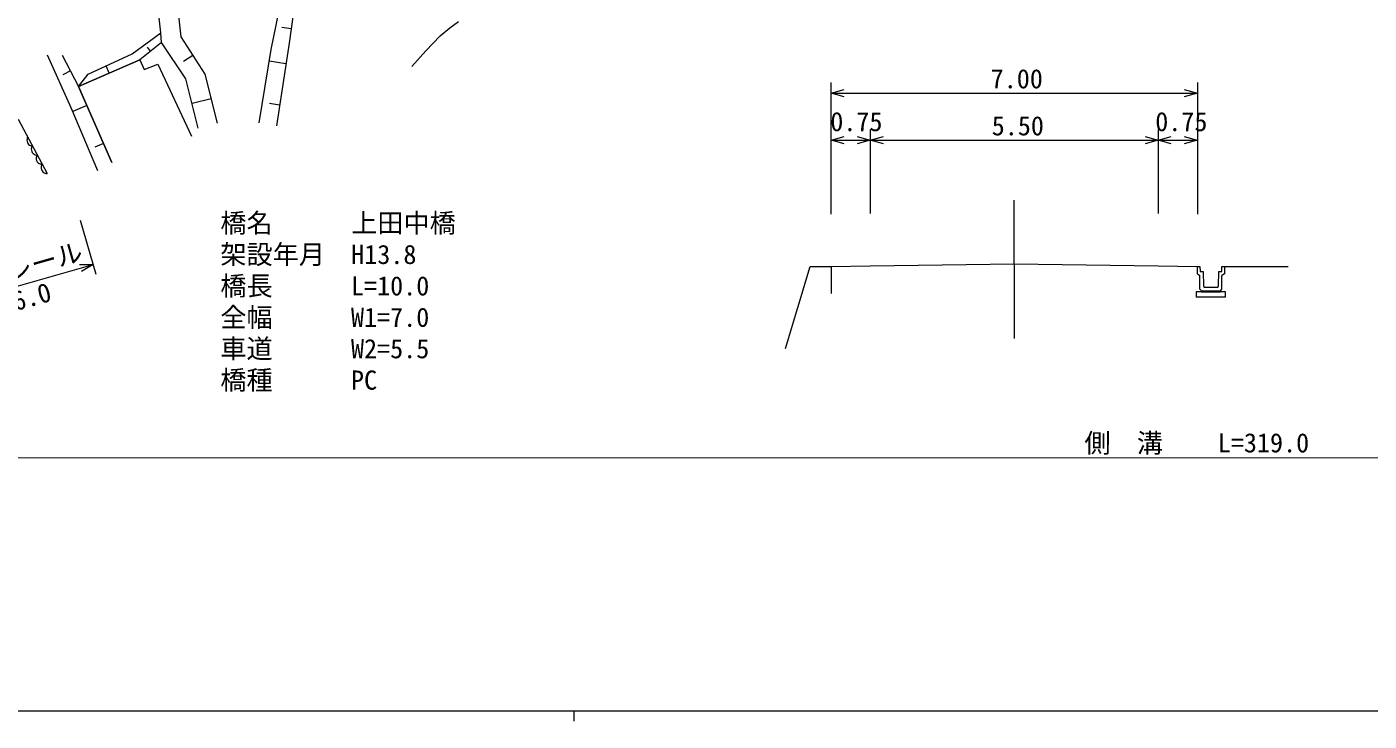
# Model space of a CAD drawing. Units: millimetres, scale not verified, with parts at other scales. Extents: x 40000 to 680000, y 20000 to 380000.
# Drawn here: x 115741 to 244000, y 204000 to 270302 of the extents above; entities that cross this region are included whole.
import ezdxf
from ezdxf.enums import TextEntityAlignment as Align

# ---------------------------------------------------------------- set-up
doc = ezdxf.new("R2010")
doc.units = ezdxf.units.MM
doc.header["$LTSCALE"] = 1000
for name, color, linetype, lineweight in [('M-BGD', 7, 'Continuous', 13), ('M-STR-HTXT', 7, 'Continuous', 13), ('M-TTL-BAND', 7, 'Continuous', 13)]:
    doc.layers.add(name, color=color, linetype=linetype, lineweight=lineweight)
doc.styles.add('ＭＳ ゴシック', font='')
doc.styles.get('ＭＳ ゴシック').set_extended_font_data('MS Gothic')

msp = doc.modelspace()

# ---------------------------------------------------------------- linework, layer by layer
at = {"layer": 'M-BGD'}
for p, q in [((128554, 269735), (128283, 272016)), ((130028, 273154), (130444, 269361)), ((139092, 268146), (140041, 272773)), ((141178, 271483), (140798, 268752)), ((125809, 267727), (128554, 269735)), ((128621, 268797), (128554, 269735)), ((130444, 269361), (132757, 265795)), ((140988, 270118), (140118, 270239)), ((128621, 268797), (126524, 267163)), ((127572, 267980), (127264, 268376)), ((130937, 265340), (128621, 268797)), ((137953, 261129), (139092, 268146)), ((140798, 268752), (139583, 260864)), ((119985, 262574), (117710, 267595)), ((119116, 267594), (120685, 264615)), ((126524, 267163), (120685, 264615)), ((120685, 264615), (126524, 267163)), ((121592, 265787), (125809, 267727)), ((126524, 267163), (126939, 266244)), ((131601, 267578), (130696, 266991)), ((140495, 266780), (138910, 267024)), ((119900, 266105), (119166, 265718)), ((120685, 264615), (121592, 265787)), ((123604, 265889), (123305, 266575)), ((126939, 266244), (128272, 266748)), ((128272, 266748), (131472, 259871)), ((132757, 265795), (133932, 261092)), ((120685, 264615), (123855, 257354)), ((123855, 257354), (120685, 264615)), ((132112, 260637), (130937, 265340)), ((133345, 263444), (131524, 262989)), ((139887, 262836), (138917, 262985)), ((122527, 256549), (119985, 262574)), ((121477, 262800), (120137, 262215)), ((114906, 261499), (117669, 256308)), ((115728, 259741), (115845, 259735)), ((115768, 259572), (115754, 259483)), ((115754, 259483), (115758, 259363)), ((115758, 259363), (115792, 259259)), ((115791, 259645), (115768, 259572)), ((115845, 259735), (115791, 259645)), ((115792, 259259), (115843, 259164)), ((115843, 259164), (115910, 259077)), ((123062, 259169), (122231, 258806)), ((115910, 259077), (116008, 259007)), ((116008, 259007), (116089, 258969)), ((116089, 258969), (116162, 258946)), ((116162, 258946), (116267, 258941)), ((116182, 258760), (116167, 258661)), ((116167, 258661), (116170, 258527)), ((116170, 258527), (116209, 258412)), ((116207, 258841), (116182, 258760)), ((116267, 258941), (116207, 258841)), ((116209, 258412), (116265, 258306)), ((116265, 258306), (116339, 258210)), ((116339, 258210), (116449, 258132)), ((116449, 258132), (116539, 258090)), ((116539, 258090), (116620, 258065)), ((116620, 258065), (116737, 258059)), ((116652, 257878), (116636, 257779)), ((116677, 257959), (116652, 257878)), ((116737, 258059), (116677, 257959)), ((116636, 257779), (116640, 257645)), ((116640, 257645), (116678, 257530)), ((116678, 257530), (116735, 257424)), ((116735, 257424), (116809, 257328)), ((116809, 257328), (116918, 257250)), ((116918, 257250), (117009, 257208)), ((117009, 257208), (117090, 257183)), ((117090, 257183), (117206, 257177)), ((117121, 256996), (117106, 256897)), ((117106, 256897), (117109, 256763)), ((117109, 256763), (117148, 256648)), ((117146, 257077), (117121, 256996)), ((117206, 257177), (117146, 257077)), ((117148, 256648), (117204, 256542)), ((117204, 256542), (117278, 256446)), ((117278, 256446), (117387, 256368)), ((117387, 256368), (117478, 256325)), ((117478, 256325), (117559, 256301)), ((117559, 256301), (117675, 256295)), ((210086, 247678), (210086, 253738)), ((196336, 247472), (210086, 247678)), ((210086, 247678), (223836, 247472)), ((210086, 247678), (210086, 240536)), ((188237, 239586), (190586, 247416)), ((190586, 247416), (192586, 247416)), ((192586, 247416), (196336, 247472)), ((192586, 247416), (192586, 244850)), ((223836, 247472), (227586, 247416)), ((227586, 247416), (227836, 247416)), ((227586, 246716), (227586, 247416)), ((227586, 246716), (227836, 246572)), ((227836, 247416), (227861, 246941)), ((227836, 245241), (227836, 246572)), ((227861, 246941), (228136, 246941)), ((228136, 246941), (228183, 245541)), ((229590, 245541), (229636, 246941)), ((229636, 246941), (229911, 246941)), ((229911, 246941), (229936, 247416)), ((229936, 247416), (230186, 247416)), ((230186, 246716), (229936, 246572)), ((229936, 245241), (229936, 246572)), ((230186, 247416), (230186, 246716)), ((230186, 247416), (236265, 247416)), ((227986, 244991), (227486, 244991)), ((227486, 244991), (227486, 244491)), ((227836, 245241), (227986, 245091)), ((227986, 245091), (229786, 245091)), ((227986, 245091), (227986, 244991)), ((227986, 244991), (229786, 244991)), ((228286, 245441), (229486, 245441)), ((229786, 245091), (229936, 245241)), ((229786, 244991), (229786, 245091)), ((230286, 244991), (229786, 244991)), ((230286, 244491), (230286, 244991)), ((230286, 244491), (227486, 244491))]:
    msp.add_line(p, q, dxfattribs=at)
msp.add_lwpolyline([(152537, 266523), (153850, 268029), (155238, 269445), (156154, 270220), (156993, 270805)], dxfattribs=at)
for centre, start, end in [((228283, 245541), 180, 271.90915), ((229490, 245541), 268.09085, 0)]:
    msp.add_arc(centre, 100, start, end, dxfattribs=at)
at = {"layer": 'M-STR-HTXT'}
for p, q in [((192586, 252416), (192586, 264983)), ((192586, 263983), (193836, 264333)), ((226336, 264333), (227586, 263983)), ((227586, 264983), (227586, 252416)), ((193836, 263633), (192586, 263983)), ((192586, 263983), (227586, 263983)), ((227586, 263983), (226336, 263633)), ((196336, 260491), (196336, 252472)), ((223836, 260491), (223836, 252472)), ((192586, 259491), (193836, 259841)), ((193836, 259141), (192586, 259491)), ((192586, 259491), (196336, 259491)), ((195086, 259841), (196336, 259491)), ((196336, 259491), (195086, 259141)), ((196336, 259491), (197586, 259841)), ((197586, 259141), (196336, 259491)), ((196336, 259491), (223836, 259491)), ((222586, 259841), (223836, 259491)), ((223836, 259491), (222586, 259141)), ((223836, 259491), (225086, 259841)), ((225086, 259141), (223836, 259491)), ((223836, 259491), (227586, 259491)), ((226336, 259841), (227586, 259491)), ((227586, 259491), (226336, 259141)), ((122349, 246643), (120882, 251810)), ((106647, 243224), (122077, 247604)), ((120779, 247600), (122077, 247604)), ((122077, 247604), (120971, 246927)), ((109885, 229162), (321744, 229125))]:
    msp.add_line(p, q, dxfattribs=at)
at = {"layer": 'M-TTL-BAND'}
for p, q in [((40000, 205000), (579000, 205000)), ((168000, 205000), (168000, 204000))]:
    msp.add_line(p, q, dxfattribs=at)

# ---------------------------------------------------------------- texts
at = {"layer": 'M-STR-HTXT', "style": 'ＭＳ ゴシック'}
for s, p in [('7.00', (207836, 263883)), ('0.75', (192511, 259791)), ('5.50', (207936, 259391)), ('0.75', (223561, 259791)), ('橋名\u3000\u3000\u3000上田中橋', (134231, 250104)), ('架設年月\u3000H13.8', (134231, 247104)), ('橋長      L=10.0', (134231, 244104)), ('全幅      W1=7.0', (134231, 241104)), ('車道      W2=5.5', (134231, 238104)), ('橋種      PC', (134231, 235104))]:
    msp.add_text(s, height=1833, dxfattribs=at).set_placement(p, align=Align.BOTTOM_LEFT)
for s, rotation, p in [('ガードレール ', 15.89, (106957, 243410)), ('L=16.0', 15.79, (111190, 241604)), ('側\u3000溝', 359.99, (216796, 229094)), ('L=319.0', 359.99, (229539, 229116))]:
    msp.add_text(s, height=1833, rotation=rotation, dxfattribs=at).set_placement(p, align=Align.BOTTOM_LEFT)

doc.saveas('drawing.dxf')
